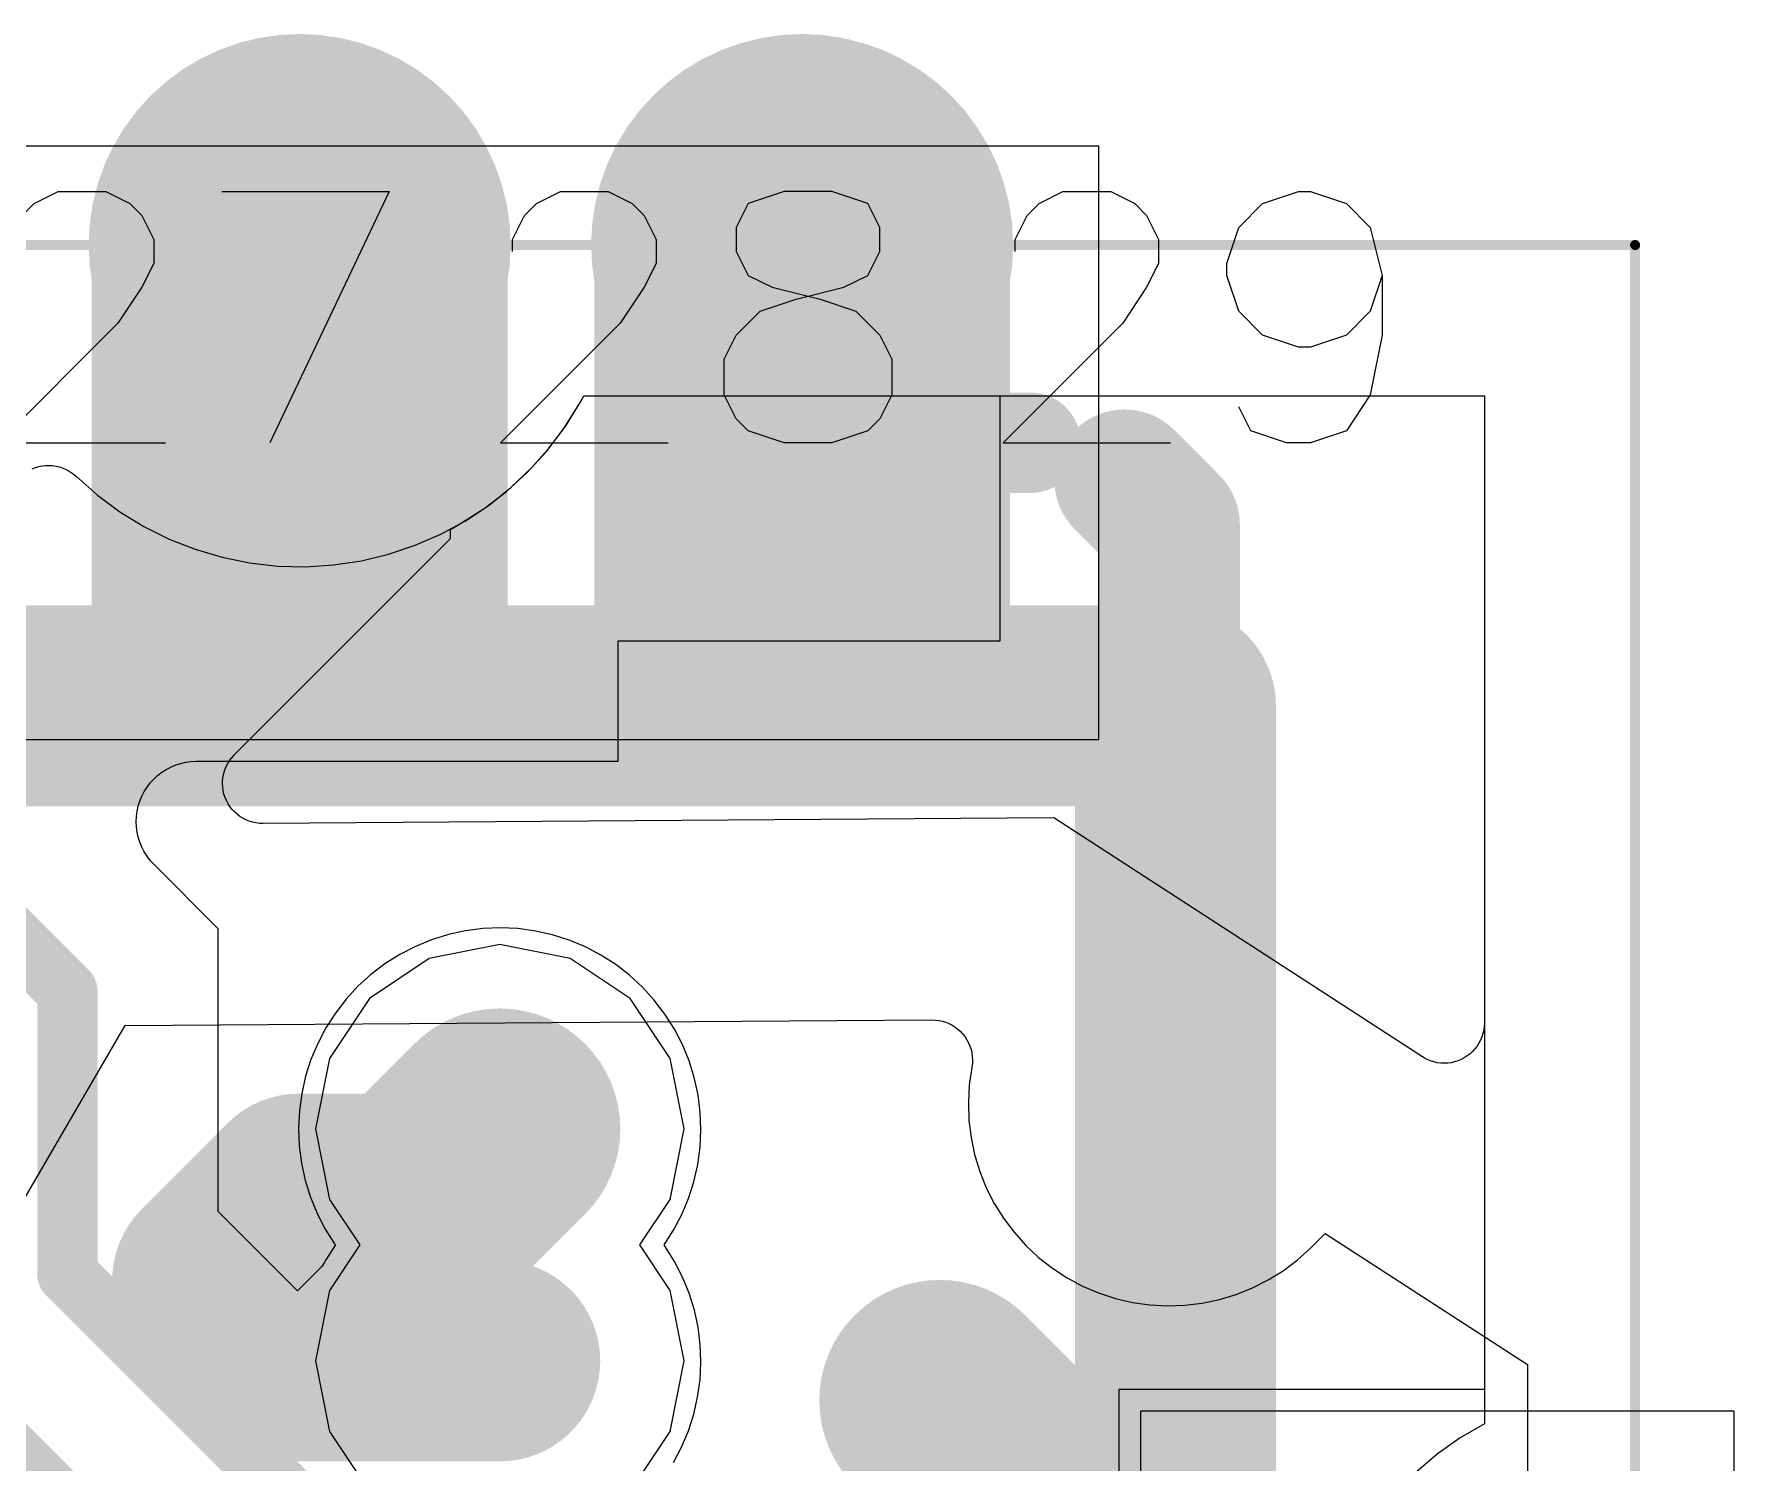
# Model space of a CAD drawing. Header units: millimetres. Extents: x 0 to 559, y 0 to 433.
# Drawn here: x 95.213 to 99.51, y 101.642 to 105.252 of the extents above; entities that cross this region are included whole.
import ezdxf

# ---------------------------------------------------------------- set-up
doc = ezdxf.new("R2010")
doc.units = ezdxf.units.MM
for name, color, linetype in [('BottomLayer', 5, 'Continuous'), ('BottomPaste', 16, 'Continuous'), ('BottomSolder', 6, 'Continuous'), ('KeepOutLayer', 6, 'Continuous'), ('Mechanical12', 56, 'Continuous'), ('Mechanical9', 56, 'Continuous'), ('MidLayer1', 16, 'Continuous'), ('MidLayer2', 76, 'Continuous'), ('MultiLayer', 9, 'Continuous'), ('TopLayer', 1, 'Continuous'), ('TopSolder', 216, 'Continuous'), ('ViaHoleLayer', 16, 'Continuous')]:
    doc.layers.add(name, color=color, linetype=linetype)

# ---------------------------------------------------------------- blocks, each defined once
blk = doc.blocks.new('11X1MM_BOT_PAD_19_TO_29_SMD_101')
at = {"layer": 'BottomLayer'}
for points in [[(-5.85, 0.5), (-6.85, 0.5), (-5.85, -0.5), (-6.85, -0.5)], [(-4.58, 0.5), (-5.58, 0.5), (-4.58, -0.5), (-5.58, -0.5)]]:
    blk.add_solid(points, dxfattribs=at)
at = {"layer": 'BottomPaste'}
for points in [[(-5.85, 0.5), (-6.85, 0.5), (-5.85, -0.5), (-6.85, -0.5)], [(-4.58, 0.5), (-5.58, 0.5), (-4.58, -0.5), (-5.58, -0.5)]]:
    blk.add_solid(points, dxfattribs=at)
at = {"layer": 'BottomSolder'}
for points in [[(-5.8246, 0.5254), (-6.8754, 0.5254), (-5.8246, -0.5254), (-6.8754, -0.5254)], [(-4.5546, 0.5254), (-5.6054, 0.5254), (-4.5546, -0.5254), (-5.6054, -0.5254)]]:
    blk.add_solid(points, dxfattribs=at)
at = {"layer": 'Mechanical12'}
for p, q in [((7.1001, 0.7501), (-7.1001, 0.7501)), ((-7.1001, 0.7501), (-7.1001, -0.7501)), ((-7.1001, -0.7501), (-7.1001, -0.7501)), ((-7.1001, -0.7501), (7.1001, -0.7501))]:
    blk.add_line(p, q, dxfattribs=at)
at = {"layer": 'Mechanical9'}
for p, q in [((-7.7256, -0.0302), (-7.635, 0)), ((-7.635, 0), (-7.5745, 0)), ((-7.5745, 0), (-7.4838, -0.0302)), ((-6.858, 0), (-7.2812, 0)), ((-7.1603, -0.3023), (-6.858, 0)), ((-6.5161, -0.0302), (-6.4254, 0)), ((-6.4254, 0), (-6.3045, 0)), ((-6.3045, 0), (-6.2138, -0.0302)), ((-5.588, 0), (-6.0112, 0)), ((-5.8903, -0.3023), (-5.588, 0)), ((-5.3066, -0.6349), (-5.0043, 0)), ((-4.318, 0), (-4.7412, 0)), ((-4.6203, -0.3023), (-4.318, 0)), ((-7.7861, -0.1209), (-7.7256, -0.0302)), ((-7.4838, -0.0302), (-7.4536, -0.0907)), ((-6.5463, -0.0605), (-6.5161, -0.0302)), ((-6.2138, -0.0302), (-6.1836, -0.0605)), ((-6.5766, -0.1209), (-6.5463, -0.0605)), ((-6.1836, -0.0605), (-6.1533, -0.1209)), ((-7.8163, -0.2721), (-7.7861, -0.1209)), ((-6.5766, -0.2116), (-6.5766, -0.1209)), ((-6.1533, -0.1209), (-6.1533, -0.2116)), ((-6.5463, -0.2721), (-6.5766, -0.2116)), ((-6.1533, -0.2116), (-6.1836, -0.2721)), ((-7.7256, -0.2721), (-7.635, -0.2419)), ((-7.635, -0.2419), (-7.6047, -0.2419)), ((-7.6047, -0.2419), (-7.514, -0.2721)), ((-7.8163, -0.4232), (-7.8163, -0.2721)), ((-7.7861, -0.3325), (-7.7256, -0.2721)), ((-7.514, -0.2721), (-7.4536, -0.3325)), ((-6.4859, -0.3325), (-6.5463, -0.2721)), ((-6.1836, -0.2721), (-6.244, -0.3325)), ((-7.8163, -0.4232), (-7.7861, -0.3325)), ((-7.4536, -0.3325), (-7.4233, -0.4232)), ((-7.2208, -0.393), (-7.1603, -0.3023)), ((-6.3952, -0.3628), (-6.4859, -0.3325)), ((-6.244, -0.3325), (-6.3347, -0.3628)), ((-5.9508, -0.393), (-5.8903, -0.3023)), ((-4.6808, -0.393), (-4.6203, -0.3023)), ((-6.3347, -0.3628), (-6.4556, -0.393)), ((-6.2743, -0.393), (-6.3952, -0.3628)), ((-7.7861, -0.5442), (-7.8163, -0.4232)), ((-7.4233, -0.4232), (-7.4233, -0.4535)), ((-7.251, -0.4535), (-7.2208, -0.393)), ((-6.5161, -0.4232), (-6.5463, -0.4837)), ((-6.4556, -0.393), (-6.5161, -0.4232)), ((-6.2138, -0.4232), (-6.2743, -0.393)), ((-6.1836, -0.4837), (-6.2138, -0.4232)), ((-5.981, -0.4535), (-5.9508, -0.393)), ((-4.711, -0.4535), (-4.6808, -0.393)), ((-7.4233, -0.4535), (-7.4536, -0.5442)), ((-7.251, -0.5139), (-7.251, -0.4535)), ((-5.981, -0.5139), (-5.981, -0.4535)), ((-4.711, -0.5139), (-4.711, -0.4535)), ((-7.2208, -0.5744), (-7.251, -0.5139)), ((-6.8882, -0.5139), (-6.9185, -0.5744)), ((-6.8882, -0.4837), (-6.8882, -0.5139)), ((-6.5463, -0.4837), (-6.5463, -0.5442)), ((-6.1836, -0.5442), (-6.1836, -0.4837)), ((-5.9508, -0.5744), (-5.981, -0.5139)), ((-5.6182, -0.5139), (-5.6485, -0.5744)), ((-5.6182, -0.4837), (-5.6182, -0.5139)), ((-4.6808, -0.5744), (-4.711, -0.5139)), ((-7.7256, -0.6046), (-7.7861, -0.5442)), ((-7.4536, -0.5442), (-7.514, -0.6046)), ((-6.5463, -0.5442), (-6.5161, -0.6046)), ((-6.2138, -0.6046), (-6.1836, -0.5442)), ((-7.1905, -0.6046), (-7.2208, -0.5744)), ((-6.9185, -0.5744), (-6.9487, -0.6046)), ((-5.9205, -0.6046), (-5.9508, -0.5744)), ((-5.6485, -0.5744), (-5.6787, -0.6046)), ((-4.6505, -0.6046), (-4.6808, -0.5744)), ((-4.3785, -0.5744), (-4.4087, -0.6046)), ((-7.635, -0.6349), (-7.7256, -0.6046)), ((-7.6047, -0.6349), (-7.635, -0.6349)), ((-7.514, -0.6046), (-7.6047, -0.6349)), ((-7.1301, -0.6349), (-7.1905, -0.6046)), ((-7.0092, -0.6349), (-7.1301, -0.6349)), ((-6.9487, -0.6046), (-7.0092, -0.6349)), ((-6.5161, -0.6046), (-6.4254, -0.6349)), ((-6.4254, -0.6349), (-6.3045, -0.6349)), ((-6.3045, -0.6349), (-6.2138, -0.6046)), ((-5.8601, -0.6349), (-5.9205, -0.6046)), ((-5.7392, -0.6349), (-5.8601, -0.6349)), ((-5.6787, -0.6046), (-5.7392, -0.6349)), ((-4.8833, -0.6349), (-5.3066, -0.6349)), ((-4.5901, -0.6349), (-4.6505, -0.6046)), ((-4.4692, -0.6349), (-4.5901, -0.6349)), ((-4.4087, -0.6046), (-4.4692, -0.6349))]:
    blk.add_line(p, q, dxfattribs=at)
blk = doc.blocks.new('7X1MM_BOT_PAD_12_TO_18_SMD_102')
at = {"layer": 'Mechanical12'}
for p, q in [((4.5601, 0.7501), (-4.5601, 0.7501)), ((4.5601, -0.7501), (4.5601, 0.7501)), ((-4.5601, -0.7501), (4.5601, -0.7501))]:
    blk.add_line(p, q, dxfattribs=at)

msp = doc.modelspace()

# ---------------------------------------------------------------- linework, layer by layer
at = {"layer": 'BottomLayer'}
for p, q in [((97.6554, 103.7184), (97.6554, 104.3376)), ((97.6554, 104.3376), (98.8794, 104.3376)), ((98.8794, 104.3376), (98.8794, 101.8261)), ((96.6902, 103.4136), (96.6902, 103.7184)), ((96.6902, 103.7184), (97.6554, 103.7184)), ((95.526, 103.3778), (95.5366, 103.3859)), ((95.5366, 103.3859), (95.5478, 103.3931)), ((95.5478, 103.3931), (95.5596, 103.3992)), ((95.5596, 103.3992), (95.5718, 103.4043)), ((95.5718, 103.4043), (95.5845, 103.4083)), ((95.5845, 103.4083), (95.5975, 103.4112)), ((95.5975, 103.4112), (95.6107, 103.413)), ((95.6107, 103.413), (95.624, 103.4136)), ((95.624, 103.4136), (96.6902, 103.4136)), ((95.4921, 103.3372), (95.4992, 103.3484)), ((95.4992, 103.3484), (95.5073, 103.359)), ((95.5073, 103.359), (95.5163, 103.3688)), ((95.5163, 103.3688), (95.526, 103.3778)), ((95.474, 103.2874), (95.4769, 103.3004)), ((95.4769, 103.3004), (95.4809, 103.3131)), ((95.4809, 103.3131), (95.4859, 103.3254)), ((95.4859, 103.3254), (95.4921, 103.3372)), ((95.4717, 103.261), (95.4723, 103.2743)), ((95.4723, 103.2477), (95.4717, 103.261)), ((95.4723, 103.2743), (95.474, 103.2874)), ((95.4741, 103.2345), (95.4723, 103.2477)), ((95.477, 103.2215), (95.4741, 103.2345)), ((95.481, 103.2089), (95.477, 103.2215)), ((95.4861, 103.1966), (95.481, 103.2089)), ((95.4922, 103.1848), (95.4861, 103.1966)), ((95.4994, 103.1736), (95.4922, 103.1848)), ((95.5075, 103.1631), (95.4994, 103.1736)), ((95.5165, 103.1533), (95.5075, 103.1631)), ((95.5164, 103.1532), (95.5165, 103.1533)), ((95.6793, 102.9904), (95.5164, 103.1532)), ((95.6793, 102.2754), (95.6793, 102.9904)), ((96.2184, 102.9626), (96.1774, 102.9458)), ((96.2608, 102.9758), (96.2184, 102.9626)), ((96.3041, 102.9853), (96.2608, 102.9758)), ((96.3481, 102.9909), (96.3041, 102.9853)), ((96.3925, 102.9927), (96.3481, 102.9909)), ((96.4368, 102.9906), (96.3925, 102.9927)), ((96.4807, 102.9846), (96.4368, 102.9906)), ((96.524, 102.9749), (96.4807, 102.9846)), ((96.5663, 102.9614), (96.524, 102.9749)), ((96.6072, 102.9443), (96.5663, 102.9614)), ((96.138, 102.9254), (96.1005, 102.9017)), ((96.1774, 102.9458), (96.138, 102.9254)), ((96.6465, 102.9237), (96.6072, 102.9443)), ((96.6838, 102.8997), (96.6465, 102.9237)), ((96.0652, 102.8748), (96.0324, 102.845)), ((96.1005, 102.9017), (96.0652, 102.8748)), ((96.7189, 102.8726), (96.6838, 102.8997)), ((96.7515, 102.8425), (96.7189, 102.8726)), ((96.0324, 102.845), (96.0023, 102.8124)), ((96.7814, 102.8097), (96.7515, 102.8425)), ((96.0023, 102.8124), (95.9752, 102.7773)), ((96.8083, 102.7744), (96.7814, 102.8097)), ((95.9512, 102.74), (95.9306, 102.7007)), ((95.9752, 102.7773), (95.9512, 102.74)), ((96.832, 102.7369), (96.8083, 102.7744)), ((95.9306, 102.7007), (95.9135, 102.6597)), ((96.8523, 102.6975), (96.832, 102.7369)), ((96.8692, 102.6564), (96.8523, 102.6975)), ((95.9135, 102.6597), (95.9, 102.6175)), ((96.8823, 102.6141), (96.8692, 102.6564)), ((95.9, 102.6175), (95.8902, 102.5742)), ((96.8918, 102.5707), (96.8823, 102.6141)), ((95.8902, 102.5742), (95.8843, 102.5302)), ((96.8974, 102.5267), (96.8918, 102.5707)), ((95.8843, 102.5302), (95.8822, 102.4859)), ((96.8992, 102.4824), (96.8974, 102.5267)), ((95.8822, 102.4859), (95.884, 102.4416)), ((96.8971, 102.4381), (96.8992, 102.4824)), ((95.884, 102.4416), (95.8896, 102.3976)), ((96.8912, 102.3941), (96.8971, 102.4381)), ((95.8896, 102.3976), (95.8991, 102.3543)), ((96.8814, 102.3509), (96.8912, 102.3941)), ((95.8991, 102.3543), (95.9123, 102.3119)), ((95.9123, 102.3119), (95.9291, 102.2709)), ((96.8508, 102.2677), (96.8679, 102.3086)), ((96.8679, 102.3086), (96.8814, 102.3509)), ((95.8799, 102.0747), (95.6793, 102.2754)), ((95.9291, 102.2709), (95.9495, 102.2314)), ((96.8302, 102.2284), (96.8508, 102.2677)), ((95.9495, 102.2314), (95.9732, 102.1939)), ((96.8062, 102.1911), (96.8302, 102.2284)), ((95.9752, 102.191), (95.9512, 102.1537)), ((95.9732, 102.1939), (95.9752, 102.1911)), ((95.9752, 102.1911), (95.9752, 102.191)), ((96.8063, 102.1911), (96.8062, 102.1911)), ((96.8091, 102.187), (96.8063, 102.1911)), ((96.8327, 102.1494), (96.8091, 102.187)), ((95.9414, 102.1362), (95.8799, 102.0747)), ((95.9465, 102.1456), (95.9414, 102.1362)), ((95.9512, 102.1537), (95.9465, 102.1456)), ((96.8529, 102.11), (96.8327, 102.1494)), ((96.8696, 102.0689), (96.8529, 102.11)), ((96.8827, 102.0265), (96.8696, 102.0689)), ((96.892, 101.9831), (96.8827, 102.0265)), ((96.8976, 101.9391), (96.892, 101.9831)), ((96.8992, 101.8948), (96.8976, 101.9391)), ((96.897, 101.8505), (96.8992, 101.8948)), ((96.8909, 101.8065), (96.897, 101.8505)), ((96.8811, 101.7633), (96.8909, 101.8065)), ((98.8794, 101.8261), (97.9551, 101.8261)), ((97.9551, 101.8261), (97.9551, 98.8619)), ((96.8675, 101.721), (96.8811, 101.7633)), ((96.8502, 101.6802), (96.8675, 101.721)), ((96.8295, 101.6409), (96.8502, 101.6802))]:
    msp.add_line(p, q, dxfattribs=at)
for points, const_width in [([(95.631, 104.7186, 1), (96.139, 104.7186, 1)], 0.508), ([(96.901, 104.7186, 1), (97.409, 104.7186, 1)], 0.508), ([(95.8469, 104.7186, 1), (95.9231, 104.7186, 1)], 0.0762), ([(97.1169, 104.7186, 1), (97.1931, 104.7186, 1)], 0.0762), ([(97.0915, 104.2187, 1), (97.2185, 104.2187, 1)], 0.127), ([(97.0915, 104.2187, 1), (97.2185, 104.2187, 1)], 0.127), ([(97.6683, 104.2187, 1), (97.7953, 104.2187, 1)], 0.127), ([(95.8469, 104.2187, 1), (95.9231, 104.2187, 1)], 0.0762), ([(97.1169, 104.2187, 1), (97.1931, 104.2187, 1)], 0.0762), ([(97.0915, 103.6419, 1), (97.2185, 103.6419, 1)], 0.127), ([(97.982, 103.5616, 1), (98.1852, 103.5616, 1)], 0.2032), ([(97.982, 103.0536, 1), (98.1852, 103.0536, 1)], 0.2032), ([(95.2599, 102.8324, 1), (95.3361, 102.8324, 1)], 0.0762), ([(95.2599, 102.8324, 1), (95.3361, 102.8324, 1)], 0.0762), ([(97.982, 102.5456, 1), (98.1852, 102.5456, 1)], 0.2032), ([(96.2891, 102.4842, 1), (96.4923, 102.4842, 1)], 0.2032), ([(95.2599, 102.1174, 1), (95.3361, 102.1174, 1)], 0.0762), ([(95.2599, 102.1174, 1), (95.3361, 102.1174, 1)], 0.0762), ([(96.2891, 101.8979, 1), (96.4923, 101.8979, 1)], 0.2032)]:
    msp.add_lwpolyline(points, format="xyb", close=True, dxfattribs=dict(at, const_width=const_width))
for points, const_width in [([(95.885, 104.2187), (95.885, 104.7186)], 0.1524), ([(97.155, 104.2187), (97.155, 104.7186)], 0.1524), ([(97.155, 103.6419), (97.155, 104.2187)], 0.254), ([(97.155, 104.2187), (97.7318, 104.2187)], 0.254), ([(94.615, 103.5154), (95.298, 102.8324)], 0.1524), ([(95.298, 102.1174), (95.298, 102.8324)], 0.1524), ([(94.1189, 102.7062), (95.6056, 101.2195)], 0.1524), ([(95.298, 102.1174), (95.9104, 101.505)], 0.1524)]:
    msp.add_lwpolyline(points, dxfattribs=dict(at, const_width=const_width))
at = {"layer": 'BottomSolder'}
for points, const_width in [([(95.6183, 104.7186, 1), (96.1517, 104.7186, 1)], 0.5334), ([(96.8883, 104.7186, 1), (97.4217, 104.7186, 1)], 0.5334), ([(97.9693, 103.5616, 1), (98.1979, 103.5616, 1)], 0.2286), ([(97.9693, 103.0536, 1), (98.1979, 103.0536, 1)], 0.2286), ([(97.9693, 102.5456, 1), (98.1979, 102.5456, 1)], 0.2286), ([(96.2764, 102.4842, 1), (96.505, 102.4842, 1)], 0.2286), ([(96.2764, 101.8979, 1), (96.505, 101.8979, 1)], 0.2286)]:
    msp.add_lwpolyline(points, format="xyb", close=True, dxfattribs=dict(at, const_width=const_width))
at = {"layer": 'KeepOutLayer', "const_width": 0.0254}
for points in [[(76.821, 104.7186), (99.2604, 104.7186)], [(99.2604, 89.7108), (99.2604, 104.7186)]]:
    msp.add_lwpolyline(points, dxfattribs=at)
at = {"layer": 'KeepOutLayer', "const_width": 0.0127}
msp.add_lwpolyline([(99.2541, 104.7186, 1), (99.2668, 104.7186, 1)], format="xyb", close=True, dxfattribs=at)
msp.add_lwpolyline([(99.2541, 104.7186, 1), (99.2668, 104.7186, 1)], format="xyb", close=True, dxfattribs=at)
at = {"layer": 'MidLayer1'}
for p, q in [((96.5967, 104.3249), (96.6036, 104.3376)), ((96.6036, 104.3376), (98.8794, 104.3376)), ((98.8794, 104.3376), (98.8794, 101.7392)), ((96.5597, 104.2644), (96.5967, 104.3249)), ((96.5175, 104.2073), (96.5597, 104.2644)), ((96.4705, 104.1542), (96.5175, 104.2073)), ((95.2087, 104.1528), (95.2169, 104.1561)), ((95.2169, 104.1561), (95.2254, 104.1586)), ((95.2254, 104.1586), (95.2341, 104.1603)), ((95.2341, 104.1603), (95.2429, 104.1613)), ((95.2429, 104.1613), (95.2518, 104.1616)), ((95.2518, 104.1616), (95.2606, 104.161)), ((95.2606, 104.161), (95.2694, 104.1597)), ((95.2694, 104.1597), (95.278, 104.1576)), ((95.278, 104.1576), (95.2864, 104.1548)), ((95.2864, 104.1548), (95.2946, 104.1513)), ((95.2946, 104.1513), (95.3023, 104.1471)), ((95.3023, 104.1471), (95.3097, 104.1422)), ((95.3097, 104.1422), (95.3167, 104.1367)), ((95.3167, 104.1367), (95.3206, 104.1331)), ((95.3206, 104.1331), (95.3205, 104.1331)), ((95.3205, 104.1331), (95.3737, 104.0861)), ((96.4191, 104.1053), (96.4705, 104.1542)), ((95.3737, 104.0861), (95.4308, 104.0439)), ((96.3636, 104.0611), (96.4191, 104.1053)), ((95.4308, 104.0439), (95.4913, 104.0069)), ((96.3045, 104.0218), (96.3636, 104.0611)), ((95.4913, 104.0069), (95.5549, 103.9753)), ((96.1771, 103.9596), (96.2422, 103.9879)), ((96.2422, 103.9879), (96.3045, 104.0218)), ((95.5549, 103.9753), (95.6209, 103.9494)), ((95.6209, 103.9494), (95.6889, 103.9293)), ((96.1099, 103.937), (96.1771, 103.9596)), ((95.6889, 103.9293), (95.7585, 103.9152)), ((95.7585, 103.9152), (95.829, 103.9072)), ((95.829, 103.9072), (95.8999, 103.9054)), ((95.8999, 103.9054), (95.9707, 103.9098)), ((95.9707, 103.9098), (96.0409, 103.9204)), ((96.0409, 103.9204), (96.1099, 103.937)), ((96.2123, 102.9148), (96.0611, 102.8138)), ((96.3907, 102.9503), (96.2123, 102.9148)), ((96.5691, 102.9148), (96.3907, 102.9503)), ((96.7203, 102.8138), (96.5691, 102.9148)), ((96.0611, 102.8138), (95.96, 102.6626)), ((96.8214, 102.6626), (96.7203, 102.8138)), ((95.96, 102.6626), (95.9246, 102.4842)), ((96.8569, 102.4842), (96.8214, 102.6626)), ((95.9246, 102.4842), (95.96, 102.3058)), ((96.8214, 102.3058), (96.8569, 102.4842)), ((95.96, 102.3058), (96.0367, 102.1911)), ((96.7447, 102.1911), (96.8214, 102.3058)), ((96.0367, 102.1911), (95.96, 102.0763)), ((96.8214, 102.0763), (96.7447, 102.1911)), ((95.96, 102.0763), (95.9246, 101.8979)), ((96.8569, 101.8979), (96.8214, 102.0763)), ((95.9246, 101.8979), (95.96, 101.7196)), ((96.8214, 101.7196), (96.8569, 101.8979)), ((95.96, 101.7196), (96.0611, 101.5683)), ((96.7203, 101.5683), (96.8214, 101.7196)), ((98.8794, 101.7392), (98.8182, 101.7032)), ((98.8794, 101.7392), (98.8794, 101.7392)), ((98.8182, 101.7032), (98.7604, 101.6621)), ((98.7604, 101.6621), (98.7064, 101.6161))]:
    msp.add_line(p, q, dxfattribs=at)
for points, const_width in [([(95.631, 104.7186, 1), (96.139, 104.7186, 1)], 0.508), ([(96.901, 104.7186, 1), (97.409, 104.7186, 1)], 0.508), ([(97.982, 103.5616, 1), (98.1852, 103.5616, 1)], 0.2032), ([(97.982, 103.0536, 1), (98.1852, 103.0536, 1)], 0.2032), ([(97.982, 102.5456, 1), (98.1852, 102.5456, 1)], 0.2032), ([(96.2891, 102.4842, 1), (96.4923, 102.4842, 1)], 0.2032), ([(96.2891, 101.8979, 1), (96.4923, 101.8979, 1)], 0.2032)]:
    msp.add_lwpolyline(points, format="xyb", close=True, dxfattribs=dict(at, const_width=const_width))
at = {"layer": 'MidLayer2'}
for p, q in [((96.5893, 104.312), (96.6036, 104.3376)), ((96.6036, 104.3376), (98.8794, 104.3376)), ((98.8794, 104.3376), (98.8794, 102.7519)), ((96.5512, 104.2521), (96.5893, 104.312)), ((96.508, 104.1958), (96.5512, 104.2521)), ((96.4601, 104.1435), (96.508, 104.1958)), ((96.4078, 104.0956), (96.4601, 104.1435)), ((96.3515, 104.0524), (96.4078, 104.0956)), ((96.2917, 104.0143), (96.3515, 104.0524)), ((96.2665, 103.9998), (96.2917, 104.0143)), ((96.2665, 103.9764), (96.2665, 103.9998)), ((96.2917, 104.0143), (96.2917, 104.0143)), ((95.7196, 103.4298), (96.2665, 103.9764)), ((95.7132, 103.4227), (95.7191, 103.4292)), ((95.7191, 103.4292), (95.7196, 103.4298)), ((95.6913, 103.3748), (95.6932, 103.3835)), ((95.6932, 103.3835), (95.6958, 103.392)), ((95.6958, 103.392), (95.6991, 103.4002)), ((95.6991, 103.4002), (95.7032, 103.4081)), ((95.7032, 103.4081), (95.7079, 103.4156)), ((95.7079, 103.4156), (95.7132, 103.4227)), ((95.6899, 103.3572), (95.6903, 103.366)), ((95.6904, 103.3483), (95.6899, 103.3572)), ((95.6903, 103.366), (95.6913, 103.3748)), ((95.6916, 103.3395), (95.6904, 103.3483)), ((95.6936, 103.3309), (95.6916, 103.3395)), ((95.6963, 103.3225), (95.6936, 103.3309)), ((95.6998, 103.3143), (95.6963, 103.3225)), ((95.7039, 103.3065), (95.6998, 103.3143)), ((95.7087, 103.299), (95.7039, 103.3065)), ((95.7142, 103.292), (95.7087, 103.299)), ((95.7202, 103.2856), (95.7142, 103.292)), ((95.7268, 103.2796), (95.7202, 103.2856)), ((95.7339, 103.2743), (95.7268, 103.2796)), ((95.7414, 103.2696), (95.7339, 103.2743)), ((95.7493, 103.2655), (95.7414, 103.2696)), ((95.7575, 103.2622), (95.7493, 103.2655)), ((95.766, 103.2596), (95.7575, 103.2622)), ((95.7746, 103.2577), (95.766, 103.2596)), ((95.7834, 103.2567), (95.7746, 103.2577)), ((95.7923, 103.2563), (95.7834, 103.2567)), ((97.7908, 103.2703), (95.7923, 103.2563)), ((95.7923, 103.2563), (95.7923, 103.2563)), ((98.7227, 102.6665), (97.7908, 103.2703)), ((95.1375, 102.2185), (95.4441, 102.7455)), ((95.4441, 102.7455), (97.4832, 102.7598)), ((97.4832, 102.7598), (97.4832, 102.7598)), ((97.4832, 102.7598), (97.492, 102.7594)), ((97.492, 102.7594), (97.5008, 102.7583)), ((97.5008, 102.7583), (97.5095, 102.7565)), ((97.5095, 102.7565), (97.518, 102.7539)), ((97.518, 102.7539), (97.5262, 102.7506)), ((97.5262, 102.7506), (97.5341, 102.7465)), ((97.5341, 102.7465), (97.5416, 102.7418)), ((97.5416, 102.7418), (97.5487, 102.7365)), ((98.879, 102.743), (98.8779, 102.7342)), ((98.8794, 102.7519), (98.879, 102.743)), ((97.5487, 102.7365), (97.5552, 102.7305)), ((97.5552, 102.7305), (97.5613, 102.7241)), ((97.5613, 102.7241), (97.5667, 102.7171)), ((97.5667, 102.7171), (97.5715, 102.7096)), ((97.5715, 102.7096), (97.5757, 102.7018)), ((97.5757, 102.7018), (97.5791, 102.6936)), ((98.8658, 102.7011), (98.861, 102.6936)), ((98.8699, 102.709), (98.8658, 102.7011)), ((98.8733, 102.7171), (98.8699, 102.709)), ((98.8759, 102.7256), (98.8733, 102.7171)), ((98.8779, 102.7342), (98.8759, 102.7256)), ((97.5791, 102.6936), (97.5819, 102.6852)), ((97.5819, 102.6852), (97.5839, 102.6766)), ((97.5839, 102.6766), (97.5851, 102.6678)), ((97.5851, 102.6678), (97.5855, 102.6589)), ((97.5855, 102.6589), (97.5852, 102.6501)), ((98.727, 102.6639), (98.7227, 102.6665)), ((98.7349, 102.6598), (98.727, 102.6639)), ((98.7431, 102.6564), (98.7349, 102.6598)), ((98.7515, 102.6538), (98.7431, 102.6564)), ((98.7602, 102.6518), (98.7515, 102.6538)), ((98.769, 102.6507), (98.7602, 102.6518)), ((98.7954, 102.6518), (98.7867, 102.6507)), ((98.8041, 102.6538), (98.7954, 102.6518)), ((98.8126, 102.6564), (98.8041, 102.6538)), ((98.8207, 102.6598), (98.8126, 102.6564)), ((98.8286, 102.6639), (98.8207, 102.6598)), ((98.8361, 102.6687), (98.8286, 102.6639)), ((98.8431, 102.6741), (98.8361, 102.6687)), ((98.8496, 102.68), (98.8431, 102.6741)), ((98.8556, 102.6866), (98.8496, 102.68)), ((98.861, 102.6936), (98.8556, 102.6866)), ((97.5838, 102.6394), (97.5776, 102.5954)), ((97.5841, 102.6413), (97.5838, 102.6394)), ((97.5838, 102.6394), (97.5838, 102.6394)), ((97.5852, 102.6501), (97.5841, 102.6413)), ((98.7778, 102.6503), (98.769, 102.6507)), ((98.7867, 102.6507), (98.7778, 102.6503)), ((97.5776, 102.5954), (97.5751, 102.5511)), ((97.5751, 102.5511), (97.5766, 102.5068)), ((97.5766, 102.5068), (97.5819, 102.4628)), ((97.5819, 102.4628), (97.591, 102.4194)), ((97.591, 102.4194), (97.6039, 102.3769)), ((97.6039, 102.3769), (97.6205, 102.3357)), ((97.6205, 102.3357), (97.6405, 102.2962)), ((97.6405, 102.2962), (97.6639, 102.2585)), ((97.6639, 102.2585), (97.6906, 102.223)), ((97.6906, 102.223), (97.7202, 102.19)), ((97.7202, 102.19), (97.7526, 102.1597)), ((98.4063, 102.1526), (98.4393, 102.1822)), ((98.4393, 102.1822), (98.4476, 102.1906)), ((98.4476, 102.1906), (98.4766, 102.2203)), ((98.4766, 102.2203), (98.9885, 101.8886)), ((97.7526, 102.1597), (97.7875, 102.1323)), ((98.3708, 102.126), (98.4063, 102.1526)), ((97.7875, 102.1323), (97.8246, 102.108)), ((97.8246, 102.108), (97.8637, 102.0871)), ((98.2935, 102.0825), (98.3331, 102.1025)), ((98.3331, 102.1025), (98.3708, 102.126)), ((97.8637, 102.0871), (97.9045, 102.0697)), ((97.9045, 102.0697), (97.9467, 102.0559)), ((97.9467, 102.0559), (97.9899, 102.0458)), ((98.1665, 102.0439), (98.2099, 102.0531)), ((98.2099, 102.0531), (98.2524, 102.0659)), ((98.2524, 102.0659), (98.2935, 102.0825)), ((97.9899, 102.0458), (98.0338, 102.0396)), ((98.0338, 102.0396), (98.0781, 102.0372)), ((98.0781, 102.0372), (98.1225, 102.0386)), ((98.1225, 102.0386), (98.1665, 102.0439)), ((98.9885, 101.8886), (98.9885, 100.5255))]:
    msp.add_line(p, q, dxfattribs=at)
for points, const_width in [([(95.631, 104.7186, 1), (96.139, 104.7186, 1)], 0.508), ([(96.901, 104.7186, 1), (97.409, 104.7186, 1)], 0.508), ([(95.8469, 104.7186, 1), (95.9231, 104.7186, 1)], 0.0762), ([(97.8812, 104.1253, 1), (98.059, 104.1253, 1)], 0.1778), ([(95.8469, 104.1344, 1), (95.9231, 104.1344, 1)], 0.0762), ([(95.8469, 104.1344, 1), (95.9231, 104.1344, 1)], 0.0762), ([(97.9947, 104.0117, 1), (98.1725, 104.0117, 1)], 0.1778), ([(97.9947, 104.0117, 1), (98.1725, 104.0117, 1)], 0.1778), ([(95.3653, 103.6528, 1), (95.4415, 103.6528, 1)], 0.0762), ([(95.3653, 103.6528, 1), (95.4415, 103.6528, 1)], 0.0762), ([(97.982, 103.5616, 1), (98.1852, 103.5616, 1)], 0.2032), ([(97.9947, 103.5616, 1), (98.1725, 103.5616, 1)], 0.1778), ([(97.9947, 103.5616, 1), (98.1725, 103.5616, 1)], 0.1778), ([(97.982, 103.0536, 1), (98.1852, 103.0536, 1)], 0.2032), ([(97.9947, 103.0536, 1), (98.1725, 103.0536, 1)], 0.1778), ([(97.9947, 103.0536, 1), (98.1725, 103.0536, 1)], 0.1778), ([(97.982, 102.5456, 1), (98.1852, 102.5456, 1)], 0.2032), ([(97.9947, 102.5456, 1), (98.1725, 102.5456, 1)], 0.1778), ([(96.2891, 102.4842, 1), (96.4923, 102.4842, 1)], 0.2032), ([(96.2891, 101.8979, 1), (96.4923, 101.8979, 1)], 0.2032), ([(97.3508, 101.7979, 1), (97.6556, 101.7979, 1)], 0.3048)]:
    msp.add_lwpolyline(points, format="xyb", close=True, dxfattribs=dict(at, const_width=const_width))
for points, const_width in [([(95.885, 104.1344), (95.885, 104.7186)], 0.1524), ([(97.9701, 104.1253), (98.0836, 104.0117)], 0.3556), ([(95.4034, 103.6528), (95.885, 104.1344)], 0.1524), ([(98.0836, 103.5616), (98.0836, 104.0117)], 0.3556), ([(93.994, 103.6528), (95.4034, 103.6528)], 0.1524), ([(98.0836, 103.0536), (98.0836, 103.5616)], 0.3556), ([(98.0836, 102.5456), (98.0836, 103.0536)], 0.3556), ([(97.5032, 101.7979), (98.2805, 101.0206)], 0.6096)]:
    msp.add_lwpolyline(points, dxfattribs=dict(at, const_width=const_width))
at = {"layer": 'MultiLayer'}
for points, const_width in [([(95.631, 104.7186, 1), (96.139, 104.7186, 1)], 0.508), ([(96.901, 104.7186, 1), (97.409, 104.7186, 1)], 0.508), ([(97.982, 103.5616, 1), (98.1852, 103.5616, 1)], 0.2032), ([(97.982, 103.0536, 1), (98.1852, 103.0536, 1)], 0.2032), ([(97.982, 102.5456, 1), (98.1852, 102.5456, 1)], 0.2032), ([(96.2891, 102.4842, 1), (96.4923, 102.4842, 1)], 0.2032), ([(96.2891, 101.8979, 1), (96.4923, 101.8979, 1)], 0.2032)]:
    msp.add_lwpolyline(points, format="xyb", close=True, dxfattribs=dict(at, const_width=const_width))
at = {"layer": 'TopLayer'}
for points, const_width in [([(95.631, 104.7186, 1), (96.139, 104.7186, 1)], 0.508), ([(96.901, 104.7186, 1), (97.409, 104.7186, 1)], 0.508), ([(97.9716, 103.5538, 1), (98.2256, 103.5538, 1)], 0.254), ([(97.9716, 103.5538, 1), (98.2256, 103.5538, 1)], 0.254), ([(97.982, 103.5616, 1), (98.1852, 103.5616, 1)], 0.2032), ([(97.982, 103.0536, 1), (98.1852, 103.0536, 1)], 0.2032), ([(96.2383, 102.4842, 1), (96.5431, 102.4842, 1)], 0.3048), ([(97.9716, 102.5456, 1), (98.2256, 102.5456, 1)], 0.254), ([(97.9716, 102.5456, 1), (98.2256, 102.5456, 1)], 0.254), ([(97.982, 102.5456, 1), (98.1852, 102.5456, 1)], 0.2032), ([(96.2891, 102.4842, 1), (96.4923, 102.4842, 1)], 0.2032), ([(96.0737, 102.3196, 1), (96.3785, 102.3196, 1)], 0.3048), ([(95.7557, 102.3196, 1), (96.0097, 102.3196, 1)], 0.254), ([(95.7557, 102.3196, 1), (96.0097, 102.3196, 1)], 0.254), ([(96.0991, 102.3196, 1), (96.3531, 102.3196, 1)], 0.254), ([(95.538, 102.1019, 1), (95.792, 102.1019, 1)], 0.254), ([(95.538, 102.1019, 1), (95.792, 102.1019, 1)], 0.254), ([(95.6269, 102.1019, 1), (95.7031, 102.1019, 1)], 0.0762), ([(95.742, 101.8979, 1), (95.996, 101.8979, 1)], 0.254), ([(95.742, 101.8979, 1), (95.996, 101.8979, 1)], 0.254), ([(95.6848, 102.1019, 1), (95.761, 102.1019, 1)], 0.0762), ([(96.2637, 101.8979, 1), (96.5177, 101.8979, 1)], 0.254), ([(96.2891, 101.8979, 1), (96.4923, 101.8979, 1)], 0.2032)]:
    msp.add_lwpolyline(points, format="xyb", close=True, dxfattribs=dict(at, const_width=const_width))
for points, const_width in [([(83.3158, 103.5538), (98.0986, 103.5538)], 0.508), ([(98.0986, 102.5456), (98.0986, 103.5538)], 0.508), ([(96.2261, 102.3196), (96.3907, 102.4842)], 0.6096), ([(98.0986, 91.3547), (98.0986, 102.5456)], 0.508), ([(95.665, 102.1019), (95.8827, 102.3196)], 0.508), ([(95.8827, 102.3196), (96.2261, 102.3196)], 0.508), ([(95.665, 102.1019), (95.869, 101.8979)], 0.508), ([(95.665, 102.1019), (95.7229, 102.1019)], 0.1524), ([(95.869, 101.8979), (96.3907, 101.8979)], 0.508)]:
    msp.add_lwpolyline(points, dxfattribs=dict(at, const_width=const_width))
at = {"layer": 'TopSolder'}
for points, const_width in [([(95.6183, 104.7186, 1), (96.1517, 104.7186, 1)], 0.5334), ([(96.8883, 104.7186, 1), (97.4217, 104.7186, 1)], 0.5334), ([(97.9693, 103.5616, 1), (98.1979, 103.5616, 1)], 0.2286), ([(97.9693, 103.0536, 1), (98.1979, 103.0536, 1)], 0.2286), ([(97.9693, 102.5456, 1), (98.1979, 102.5456, 1)], 0.2286), ([(96.2764, 102.4842, 1), (96.505, 102.4842, 1)], 0.2286), ([(96.2764, 101.8979, 1), (96.505, 101.8979, 1)], 0.2286)]:
    msp.add_lwpolyline(points, format="xyb", close=True, dxfattribs=dict(at, const_width=const_width))
at = {"layer": 'ViaHoleLayer'}
for points, const_width in [([(95.758, 104.7186, 1), (96.012, 104.7186, 1)], 0.254), ([(97.028, 104.7186, 1), (97.282, 104.7186, 1)], 0.254), ([(98.0328, 103.5616, 1), (98.1344, 103.5616, 1)], 0.1016), ([(98.0328, 103.0536, 1), (98.1344, 103.0536, 1)], 0.1016), ([(98.0328, 102.5456, 1), (98.1344, 102.5456, 1)], 0.1016), ([(96.3399, 102.4842, 1), (96.4415, 102.4842, 1)], 0.1016), ([(96.3399, 101.8979, 1), (96.4415, 101.8979, 1)], 0.1016)]:
    msp.add_lwpolyline(points, format="xyb", close=True, dxfattribs=dict(at, const_width=const_width))

# ---------------------------------------------------------------- block references
for name, p, rotation in [('11X1MM_BOT_PAD_19_TO_29_SMD_101', (90.805, 104.2187), 180), ('7X1MM_BOT_PAD_12_TO_18_SMD_102', (98.7603, 97.2106), 90)]:
    msp.add_blockref(name, p, dxfattribs=dict(rotation=rotation))

doc.saveas('drawing.dxf')
